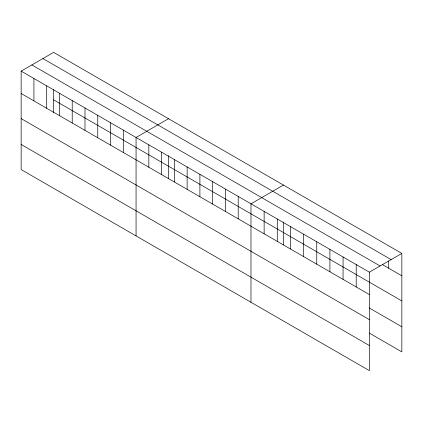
<?xml version="1.0" encoding="UTF-8"?>
<svg xmlns="http://www.w3.org/2000/svg" width="423" height="423" viewBox="0 0 423 423"><rect width="100%" height="100%" fill="white"/><g stroke="black" fill="none" stroke-linecap="round" stroke-linejoin="round"><path stroke-width="0.63" d="M21.15 71.122L369.374 272.169L369.374 370.622L21.15 169.575L21.15 71.122L53.626 52.378L401.85 253.425L401.85 351.878L369.247 333.054M168.539 118.72L136.063 137.47L136.063 235.923M283.452 185.068L250.982 203.817L250.982 302.271M369.374 272.169L401.85 253.425M42.908 58.564L391.132 259.611M382.403 264.587L401.85 275.817M31.868 64.936L380.092 265.982M53.626 99.87L401.85 300.917M21.15 93.515L369.374 294.561M369.247 307.955L401.85 326.773M21.15 118.614L369.374 319.661M21.15 144.476L369.374 345.522M388.695 260.975L388.695 268.219M356.219 264.576L356.219 286.968M343.064 256.983L343.064 279.37M329.908 249.385L329.908 271.778M316.753 241.792L316.753 264.185M303.603 234.194L303.603 256.587M290.448 226.601L290.448 248.994M283.452 221.99L283.452 244.843M277.292 219.003L277.292 241.396M264.137 211.41L264.137 233.803M238.212 196.441L238.212 218.834M225.443 189.07L225.443 211.463M212.674 181.7L212.674 204.092M199.905 174.329L199.905 196.721M187.14 166.958L187.14 189.351M174.371 159.587L174.371 181.975M168.539 155.643L168.539 178.495M161.602 152.211L161.602 174.604M148.833 144.84L148.833 167.233M123.294 130.099L123.294 152.492M110.53 122.728L110.53 145.121M97.761 115.357L97.761 137.745M84.991 107.981L84.991 130.374M72.222 100.611L72.222 123.003M59.453 93.24L59.453 115.632M53.626 89.301L53.626 112.798M46.689 85.869L46.689 108.262M33.919 78.498L33.919 100.886"/></g></svg>
